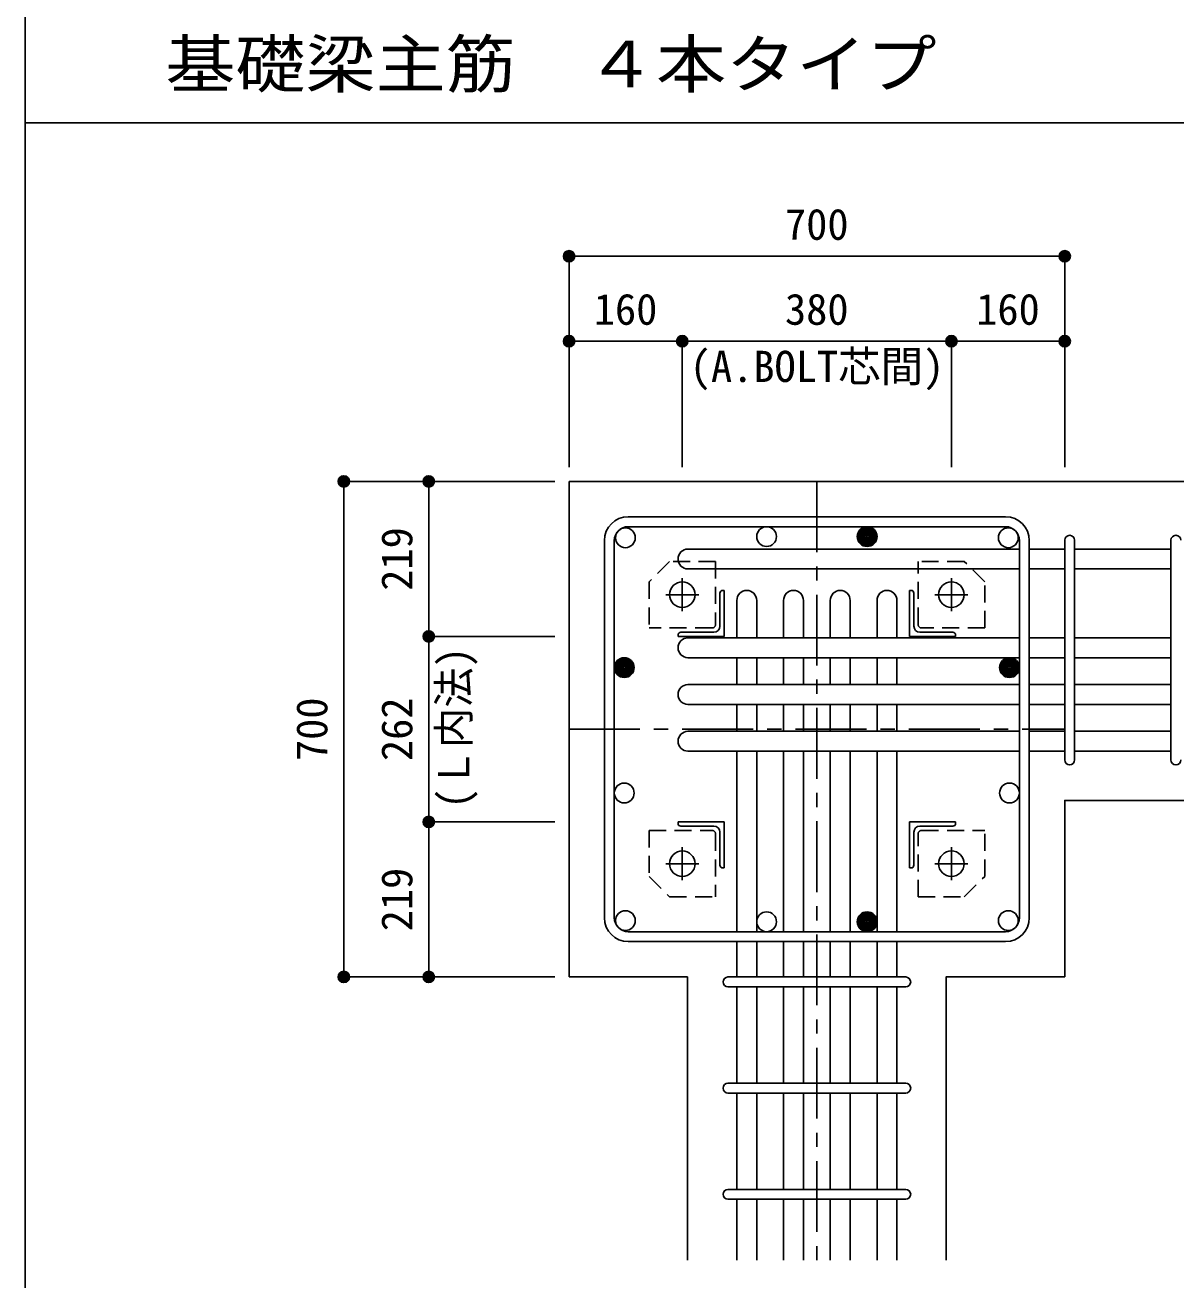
# Model space of a CAD drawing. Units: millimetres at full size, sheet at 1:20. Extents: x -3982 to 3969, y -2797 to 2801.
# Drawn here: x -3982 to -2357, y -1783 to -10 of the extents above; entities that cross this region are included whole.
import ezdxf
from ezdxf.enums import TextEntityAlignment as Align

# ---------------------------------------------------------------- set-up
doc = ezdxf.new("R2010")
doc.units = ezdxf.units.MM
doc.header["$LTSCALE"] = 20
doc.header["$PDMODE"] = 32
doc.header["$PDSIZE"] = 10
doc.linetypes.add('CHAIN1', pattern=[8, 5, -1, 1, -1])
doc.linetypes.add('DASHED1', pattern=[1.8, 1.2, -0.6])
for name, color, linetype in [('6-1_躯体線', 2, 'Continuous'), ('6-2_A.Bolt_', 4, 'Continuous'), ('6-3_柱型主筋', 4, 'Continuous'), ('6-4_フープ', 7, 'Continuous'), ('6-5_梁主筋', 7, 'Continuous'), ('6-6_S.T.P.', 7, 'Continuous'), ('6-7_文字', 7, 'Continuous'), ('6-9_プレート', 4, 'DASHED1'), ('6-D_寸法', 4, 'Continuous'), ('F-0_枠', 6, 'Continuous')]:
    doc.layers.add(name, color=color, linetype=linetype)
doc.styles.add('ＭＳ ゴシック', font='')
doc.styles.get('ＭＳ ゴシック').set_extended_font_data('MS Gothic')

msp = doc.modelspace()

# ---------------------------------------------------------------- linework, layer by layer
at = {"layer": '6-1_躯体線'}
for p, q in [((-3213.87, -654.67), (-3213.87, -1354.67)), ((-2113.87, -654.67), (-3213.87, -654.67)), ((-3213.87, -1354.67), (-3046.37, -1354.67)), ((-3046.37, -1754.67), (-3046.37, -1354.67))]:
    msp.add_line(p, q, dxfattribs=at)
for points in [[(-2513.87, -1354.67), (-2513.87, -1105.17), (-2113.87, -1105.17)], [(-2681.37, -1754.67), (-2681.37, -1354.67), (-2513.87, -1354.67)]]:
    msp.add_lwpolyline(points, dxfattribs=at)
at = {"layer": '6-2_A.Bolt_', "linetype": 'CHAIN1'}
for p, q in [((-3053.87, -837.87), (-3053.87, -791.37)), ((-2673.87, -837.87), (-2673.87, -791.37)), ((-3077.17, -814.67), (-3030.67, -814.67)), ((-2650.57, -814.67), (-2697.07, -814.67)), ((-3053.87, -1217.97), (-3053.87, -1171.47)), ((-2673.87, -1171.47), (-2673.87, -1217.97)), ((-3030.67, -1194.67), (-3077.17, -1194.67)), ((-2650.57, -1194.67), (-2697.07, -1194.67))]:
    msp.add_line(p, q, dxfattribs=at)
at = {"layer": '6-2_A.Bolt_'}
for p, q in [((-3000.87, -859.17), (-3000.87, -812.67)), ((-2996.87, -808.67), (-2994.87, -808.67)), ((-2994.87, -873.67), (-2994.87, -808.67)), ((-2732.87, -808.67), (-2730.87, -808.67)), ((-2732.87, -873.67), (-2732.87, -808.67)), ((-2726.87, -859.17), (-2726.87, -812.67)), ((-3009.37, -867.67), (-3055.87, -867.67)), ((-2718.37, -867.67), (-2671.87, -867.67)), ((-3059.87, -873.67), (-3059.87, -871.67)), ((-2994.87, -873.67), (-3059.87, -873.67)), ((-2732.87, -873.67), (-2667.87, -873.67)), ((-2667.87, -871.67), (-2667.87, -873.67)), ((-3059.87, -1137.67), (-3059.87, -1135.67)), ((-2994.87, -1135.67), (-3059.87, -1135.67)), ((-3009.37, -1141.67), (-3055.87, -1141.67)), ((-3000.87, -1150.17), (-3000.87, -1196.67)), ((-2994.87, -1135.67), (-2994.87, -1200.67)), ((-2732.87, -1135.67), (-2667.87, -1135.67)), ((-2732.87, -1135.67), (-2732.87, -1200.67)), ((-2726.87, -1150.17), (-2726.87, -1196.67)), ((-2718.37, -1141.67), (-2671.87, -1141.67)), ((-2667.87, -1135.67), (-2667.87, -1137.67)), ((-2994.87, -1200.67), (-2996.87, -1200.67)), ((-2730.87, -1200.67), (-2732.87, -1200.67))]:
    msp.add_line(p, q, dxfattribs=at)
at = {"layer": '6-2_A.Bolt_', "color": 3}
for centre in [(-3053.87, -814.67), (-2673.87, -814.67), (-3053.87, -1194.67), (-2673.87, -1194.67)]:
    msp.add_circle(centre, 18, dxfattribs=at)
at = {"layer": '6-2_A.Bolt_'}
for centre, radius, start, end in [((-2996.87, -812.67), 4, 90, 180), ((-2730.87, -812.67), 4, 0, 90), ((-3055.87, -871.67), 4, 90, 180), ((-3009.37, -859.17), 8.5, 270, 0), ((-2718.37, -859.17), 8.5, 180, 270), ((-2671.87, -871.67), 4, 0, 90), ((-3055.87, -1137.67), 4, 180, 270), ((-3009.37, -1150.17), 8.5, 0, 90), ((-2718.37, -1150.17), 8.5, 90, 180), ((-2671.87, -1137.67), 4, 270, 0), ((-2996.87, -1196.67), 4, 180, 270), ((-2730.87, -1196.67), 4, 270, 0)]:
    msp.add_arc(centre, radius, start, end, dxfattribs=at)
at = {"layer": '6-3_柱型主筋', "color": 3}
for centre in [(-3134.26, -734.28), (-2934.87, -732.67), (-2792.87, -732.67), (-2593.48, -734.28), (-3135.87, -917.67), (-2591.87, -917.67), (-3135.87, -1094.8), (-2591.87, -1094.8), (-3134.26, -1275.06), (-2934.87, -1276.67), (-2792.87, -1276.67), (-2593.48, -1275.06)]:
    msp.add_circle(centre, 14, dxfattribs=at)
at = {"layer": '6-3_柱型主筋'}
for centre, radius in [((-2792.87, -732.67), 14), ((-2792.87, -732.67), 12.44), ((-2792.87, -732.67), 10.89), ((-2792.87, -732.67), 9.33), ((-2792.87, -732.67), 7.78), ((-2792.87, -732.67), 6.22), ((-2792.87, -732.67), 4.67), ((-2792.87, -732.67), 3.11), ((-2792.87, -732.67), 1.56), ((-3135.87, -917.67), 14), ((-2591.87, -917.67), 14), ((-3135.87, -917.67), 12.44), ((-3135.87, -917.67), 10.89), ((-3135.87, -917.67), 9.33), ((-3135.87, -917.67), 7.78), ((-3135.87, -917.67), 6.22), ((-3135.87, -917.67), 4.67), ((-3135.87, -917.67), 3.11), ((-3135.87, -917.67), 1.56), ((-2591.87, -917.67), 12.44), ((-2591.87, -917.67), 10.89), ((-2591.87, -917.67), 9.33), ((-2591.87, -917.67), 7.78), ((-2591.87, -917.67), 6.22), ((-2591.87, -917.67), 4.67), ((-2591.87, -917.67), 3.11), ((-2591.87, -917.67), 1.56), ((-2792.87, -1276.67), 14), ((-2792.87, -1276.67), 12.44), ((-2792.87, -1276.67), 10.89), ((-2792.87, -1276.67), 9.33), ((-2792.87, -1276.67), 7.78), ((-2792.87, -1276.67), 6.22), ((-2792.87, -1276.67), 4.67), ((-2792.87, -1276.67), 3.11), ((-2792.87, -1276.67), 1.56)]:
    msp.add_circle(centre, radius, dxfattribs=at)
at = {"layer": '6-4_フープ'}
for p, q in [((-3130.37, -704.67), (-2597.37, -704.67)), ((-3130.37, -718.67), (-2597.37, -718.67)), ((-3163.87, -1271.17), (-3163.87, -738.17)), ((-3149.87, -738.17), (-3149.87, -1271.17)), ((-2577.87, -1271.17), (-2577.87, -738.17)), ((-2563.87, -1271.17), (-2563.87, -738.17)), ((-2597.37, -1290.67), (-3130.37, -1290.67)), ((-3130.37, -1304.67), (-2597.37, -1304.67))]:
    msp.add_line(p, q, dxfattribs=at)
for centre, radius, start, end in [((-3130.37, -738.17), 33.5, 90, 180), ((-2597.37, -738.17), 33.5, 0, 90), ((-3130.37, -738.17), 19.5, 90, 180), ((-2597.37, -738.17), 19.5, 0, 90), ((-3130.37, -1271.17), 33.5, 180, 270), ((-3130.37, -1271.17), 19.5, 180, 270), ((-2597.37, -1271.17), 33.5, 270, 0), ((-2597.37, -1271.17), 19.5, 270, 0)]:
    msp.add_arc(centre, radius, start, end, dxfattribs=at)
at = {"layer": '6-5_梁主筋'}
for p, q in [((-2577.87, -750.28), (-3045.87, -750.28)), ((-2513.87, -750.28), (-2563.87, -750.28)), ((-2363.87, -750.28), (-2499.87, -750.28)), ((-2577.87, -778.28), (-3045.87, -778.28)), ((-2513.87, -778.28), (-2563.87, -778.28)), ((-2363.87, -778.28), (-2499.87, -778.28)), ((-2976.87, -875.67), (-2976.87, -822.67)), ((-2948.87, -875.67), (-2948.87, -822.67)), ((-2910.87, -875.67), (-2910.87, -822.67)), ((-2882.87, -875.67), (-2882.87, -822.67)), ((-2844.87, -875.67), (-2844.87, -822.67)), ((-2816.87, -875.67), (-2816.87, -822.67)), ((-2778.87, -875.67), (-2778.87, -822.67)), ((-2750.87, -875.67), (-2750.87, -822.67)), ((-2577.87, -875.67), (-3045.87, -875.67)), ((-2513.87, -875.67), (-2563.87, -875.67)), ((-2363.87, -875.67), (-2499.87, -875.67)), ((-2577.87, -903.67), (-3045.87, -903.67)), ((-2976.87, -941.67), (-2976.87, -903.67)), ((-2948.87, -941.67), (-2948.87, -903.67)), ((-2910.87, -941.67), (-2910.87, -903.67)), ((-2882.87, -941.67), (-2882.87, -903.67)), ((-2844.87, -941.67), (-2844.87, -903.67)), ((-2816.87, -941.67), (-2816.87, -903.67)), ((-2778.87, -941.67), (-2778.87, -903.67)), ((-2750.87, -941.67), (-2750.87, -903.67)), ((-2513.87, -903.67), (-2563.87, -903.67)), ((-2363.87, -903.67), (-2499.87, -903.67)), ((-2577.87, -941.67), (-3045.87, -941.67)), ((-2513.87, -941.67), (-2563.87, -941.67)), ((-2363.87, -941.67), (-2499.87, -941.67)), ((-2577.87, -969.67), (-3045.87, -969.67)), ((-2976.87, -1007.67), (-2976.87, -969.67)), ((-2948.87, -1007.67), (-2948.87, -969.67)), ((-2910.87, -1007.67), (-2910.87, -969.67)), ((-2882.87, -1007.67), (-2882.87, -969.67)), ((-2844.87, -1007.67), (-2844.87, -969.67)), ((-2816.87, -1007.67), (-2816.87, -969.67)), ((-2778.87, -1007.67), (-2778.87, -969.67)), ((-2750.87, -1007.67), (-2750.87, -969.67)), ((-2513.87, -969.67), (-2563.87, -969.67)), ((-2363.87, -969.67), (-2499.87, -969.67)), ((-2577.87, -1007.67), (-3045.87, -1007.67)), ((-2513.87, -1007.67), (-2563.87, -1007.67)), ((-2363.87, -1007.67), (-2499.87, -1007.67)), ((-2577.87, -1035.67), (-3045.87, -1035.67)), ((-2976.87, -1290.67), (-2976.87, -1035.67)), ((-2948.87, -1290.67), (-2948.87, -1035.67)), ((-2910.87, -1290.67), (-2910.87, -1035.67)), ((-2882.87, -1290.67), (-2882.87, -1035.67)), ((-2844.87, -1290.67), (-2844.87, -1035.67)), ((-2816.87, -1290.67), (-2816.87, -1035.67)), ((-2778.87, -1290.67), (-2778.87, -1035.67)), ((-2750.87, -1290.67), (-2750.87, -1035.67)), ((-2513.87, -1035.67), (-2563.87, -1035.67)), ((-2363.87, -1035.67), (-2499.87, -1035.67)), ((-2976.87, -1354.67), (-2976.87, -1304.67)), ((-2948.87, -1354.67), (-2948.87, -1304.67)), ((-2910.87, -1354.67), (-2910.87, -1304.67)), ((-2882.87, -1354.67), (-2882.87, -1304.67)), ((-2844.87, -1354.67), (-2844.87, -1304.67)), ((-2816.87, -1354.67), (-2816.87, -1304.67)), ((-2778.87, -1354.67), (-2778.87, -1304.67)), ((-2750.87, -1354.67), (-2750.87, -1304.67)), ((-2976.87, -1504.67), (-2976.87, -1368.67)), ((-2948.87, -1504.67), (-2948.87, -1368.67)), ((-2910.87, -1504.67), (-2910.87, -1368.67)), ((-2882.87, -1504.67), (-2882.87, -1368.67)), ((-2844.87, -1504.67), (-2844.87, -1368.67)), ((-2816.87, -1504.67), (-2816.87, -1368.67)), ((-2778.87, -1504.67), (-2778.87, -1368.67)), ((-2750.87, -1504.67), (-2750.87, -1368.67)), ((-2976.87, -1654.67), (-2976.87, -1518.67)), ((-2948.87, -1654.67), (-2948.87, -1518.67)), ((-2910.87, -1654.67), (-2910.87, -1518.67)), ((-2882.87, -1654.67), (-2882.87, -1518.67)), ((-2844.87, -1654.67), (-2844.87, -1518.67)), ((-2816.87, -1654.67), (-2816.87, -1518.67)), ((-2778.87, -1654.67), (-2778.87, -1518.67)), ((-2750.87, -1654.67), (-2750.87, -1518.67)), ((-2976.87, -1754.67), (-2976.87, -1668.67)), ((-2948.87, -1754.67), (-2948.87, -1668.67)), ((-2910.87, -1754.67), (-2910.87, -1668.67)), ((-2882.87, -1754.67), (-2882.87, -1668.67)), ((-2844.87, -1754.67), (-2844.87, -1668.67)), ((-2816.87, -1754.67), (-2816.87, -1668.67)), ((-2778.87, -1754.67), (-2778.87, -1668.67)), ((-2750.87, -1754.67), (-2750.87, -1668.67))]:
    msp.add_line(p, q, dxfattribs=at)
for centre, start, end in [((-3045.87, -764.28), 90, 270), ((-2962.87, -822.67), 0, 180), ((-2896.87, -822.67), 0, 180), ((-2830.87, -822.67), 0, 180), ((-2764.87, -822.67), 0, 180), ((-3045.87, -889.67), 90, 270), ((-3045.87, -955.67), 90, 270), ((-3045.87, -1021.67), 90, 270)]:
    msp.add_arc(centre, 14, start, end, dxfattribs=at)
at = {"layer": '6-6_S.T.P.'}
for p, q in [((-2513.87, -1048.17), (-2513.87, -738.17)), ((-2499.87, -1048.17), (-2499.87, -738.17)), ((-2363.87, -1048.17), (-2363.87, -738.17)), ((-2989.37, -1354.67), (-2738.37, -1354.67)), ((-2989.37, -1368.67), (-2738.37, -1368.67)), ((-2989.37, -1504.67), (-2738.37, -1504.67)), ((-2989.37, -1518.67), (-2738.37, -1518.67)), ((-2989.37, -1654.67), (-2738.37, -1654.67)), ((-2989.37, -1668.67), (-2738.37, -1668.67))]:
    msp.add_line(p, q, dxfattribs=at)
for centre, start, end in [((-2506.87, -737.78), 0, 180), ((-2506.87, -737.78), 0, 180), ((-2506.87, -737.78), 0, 180), ((-2506.87, -737.78), 0, 180), ((-2356.87, -737.78), 0, 180), ((-2506.87, -1048.17), 180, 0), ((-2506.87, -1048.17), 180, 0), ((-2506.87, -1048.17), 180, 0), ((-2506.87, -1048.17), 180, 0), ((-2356.87, -1048.17), 180, 0), ((-2989.37, -1361.67), 90, 270), ((-2989.37, -1361.67), 90, 270), ((-2989.37, -1361.67), 90, 270), ((-2989.37, -1361.67), 90, 270), ((-2738.37, -1361.67), 270, 90), ((-2738.37, -1361.67), 270, 90), ((-2738.37, -1361.67), 270, 90), ((-2738.37, -1361.67), 270, 90), ((-2989.37, -1511.67), 90, 270), ((-2738.37, -1511.67), 270, 90), ((-2989.37, -1661.67), 90, 270), ((-2738.37, -1661.67), 270, 90)]:
    msp.add_arc(centre, 7, start, end, dxfattribs=at)
at = {"layer": '6-9_プレート'}
for p, q in [((-3071.87, -767.67), (-3100.87, -796.67)), ((-3006.87, -767.67), (-3071.87, -767.67)), ((-3006.87, -767.67), (-3006.87, -856.67)), ((-2655.87, -767.67), (-2720.87, -767.67)), ((-2720.87, -856.67), (-2720.87, -767.67)), ((-2626.87, -796.67), (-2655.87, -767.67)), ((-3100.87, -796.67), (-3100.87, -861.67)), ((-2626.87, -861.67), (-2626.87, -796.67)), ((-3011.87, -861.67), (-3100.87, -861.67)), ((-2626.87, -861.67), (-2715.87, -861.67)), ((-3100.87, -1147.67), (-3100.87, -1212.67)), ((-3100.87, -1147.67), (-3011.87, -1147.67)), ((-2715.87, -1147.67), (-2626.87, -1147.67)), ((-2626.87, -1212.67), (-2626.87, -1147.67)), ((-3006.87, -1152.67), (-3006.87, -1241.67)), ((-2720.87, -1241.67), (-2720.87, -1152.67)), ((-3100.87, -1212.67), (-3071.87, -1241.67)), ((-2655.87, -1241.67), (-2626.87, -1212.67)), ((-3071.87, -1241.67), (-3006.87, -1241.67)), ((-2720.87, -1241.67), (-2655.87, -1241.67))]:
    msp.add_line(p, q, dxfattribs=at)
for centre, start, end in [((-3011.87, -856.67), 270, 0), ((-2715.87, -856.67), 180, 270), ((-3011.87, -1152.67), 0, 90), ((-2715.87, -1152.67), 90, 180)]:
    msp.add_arc(centre, 5, start, end, dxfattribs=at)
at = {"layer": '6-D_寸法'}
for p, q in [((-3213.87, -336.65), (-3213.87, -456.65)), ((-3213.87, -336.65), (-2513.87, -336.65)), ((-3213.87, -456.65), (-3213.87, -634.67)), ((-3213.87, -456.65), (-3213.87, -634.67)), ((-3213.87, -456.65), (-3053.87, -456.65)), ((-3213.87, -456.65), (-3213.87, -634.67)), ((-3053.87, -456.65), (-3053.87, -634.67)), ((-3053.87, -456.65), (-2673.87, -456.65)), ((-2673.87, -456.65), (-2673.87, -634.67)), ((-2513.87, -456.65), (-2513.87, -634.67)), ((-3531.89, -654.67), (-3531.89, -1354.67)), ((-3531.89, -654.67), (-3411.89, -654.67)), ((-3411.89, -654.67), (-3233.87, -654.67)), ((-3411.89, -654.67), (-3233.87, -654.67)), ((-3411.89, -654.67), (-3233.87, -654.67)), ((-3411.89, -654.67), (-3233.87, -654.67)), ((-3411.89, -654.67), (-3411.89, -873.67)), ((-3411.89, -654.67), (-3233.87, -654.67)), ((-3411.89, -873.67), (-3233.87, -873.67)), ((-3411.89, -873.67), (-3411.89, -1135.67)), ((-3411.89, -1135.67), (-3233.87, -1135.67)), ((-3531.89, -1354.67), (-3411.89, -1354.67)), ((-3411.89, -1354.67), (-3233.87, -1354.67)), ((-3411.89, -1354.67), (-3233.87, -1354.67)), ((-3411.89, -1354.67), (-3233.87, -1354.67)), ((-3411.89, -1354.67), (-3233.87, -1354.67))]:
    msp.add_line(p, q, dxfattribs=at)
at = {"layer": '6-D_寸法', "linetype": 'CHAIN1'}
for p, q in [((-2863.87, -654.67), (-2863.87, -1754.67)), ((-3213.87, -1004.67), (-2513.87, -1004.67))]:
    msp.add_line(p, q, dxfattribs=at)
at = {"layer": '6-D_寸法'}
for points in [[(-3213.87, -336.65), (-3213.87, -456.65), (-3213.87, -634.67)], [(-2513.87, -336.65), (-2513.87, -456.65), (-2513.87, -634.67)], [(-2673.87, -456.65), (-2513.87, -456.65), (-2513.87, -634.67)], [(-3411.89, -1135.67), (-3411.89, -1354.67), (-3233.87, -1354.67)], [(-3531.89, -1354.67), (-3411.89, -1354.67), (-3233.87, -1354.67)], [(-3531.89, -1354.67), (-3411.89, -1354.67), (-3233.87, -1354.67)]]:
    msp.add_lwpolyline(points, dxfattribs=at)
for centre, radius in [((-3213.87, -336.65), 8), ((-3213.87, -336.65), 7.2), ((-3213.87, -336.65), 6.4), ((-3213.87, -336.65), 5.6), ((-3213.87, -336.65), 4.8), ((-3213.87, -336.65), 4), ((-3213.87, -336.65), 3.2), ((-3213.87, -336.65), 2.4), ((-3213.87, -336.65), 1.6), ((-3213.87, -336.65), 0.8), ((-2513.87, -336.65), 8), ((-2513.87, -336.65), 7.2), ((-2513.87, -336.65), 6.4), ((-2513.87, -336.65), 5.6), ((-2513.87, -336.65), 4.8), ((-2513.87, -336.65), 4), ((-2513.87, -336.65), 3.2), ((-2513.87, -336.65), 2.4), ((-2513.87, -336.65), 1.6), ((-2513.87, -336.65), 0.8), ((-3213.87, -456.65), 8), ((-3213.87, -456.65), 7.2), ((-3213.87, -456.65), 6.4), ((-3213.87, -456.65), 5.6), ((-3213.87, -456.65), 4.8), ((-3213.87, -456.65), 4), ((-3213.87, -456.65), 3.2), ((-3213.87, -456.65), 2.4), ((-3213.87, -456.65), 1.6), ((-3213.87, -456.65), 0.8), ((-3053.87, -456.65), 8), ((-3053.87, -456.65), 7.2), ((-3053.87, -456.65), 6.4), ((-3053.87, -456.65), 5.6), ((-3053.87, -456.65), 4.8), ((-3053.87, -456.65), 4), ((-3053.87, -456.65), 3.2), ((-3053.87, -456.65), 2.4), ((-3053.87, -456.65), 1.6), ((-3053.87, -456.65), 0.8), ((-2673.87, -456.65), 8), ((-2673.87, -456.65), 7.2), ((-2673.87, -456.65), 6.4), ((-2673.87, -456.65), 5.6), ((-2673.87, -456.65), 4.8), ((-2673.87, -456.65), 4), ((-2673.87, -456.65), 3.2), ((-2673.87, -456.65), 2.4), ((-2673.87, -456.65), 1.6), ((-2673.87, -456.65), 0.8), ((-2513.87, -456.65), 8), ((-2513.87, -456.65), 7.2), ((-2513.87, -456.65), 6.4), ((-2513.87, -456.65), 5.6), ((-2513.87, -456.65), 4.8), ((-2513.87, -456.65), 4), ((-2513.87, -456.65), 3.2), ((-2513.87, -456.65), 2.4), ((-2513.87, -456.65), 1.6), ((-2513.87, -456.65), 0.8), ((-3531.89, -654.67), 8), ((-3531.89, -654.67), 7.2), ((-3531.89, -654.67), 6.4), ((-3531.89, -654.67), 5.6), ((-3531.89, -654.67), 4.8), ((-3531.89, -654.67), 4), ((-3531.89, -654.67), 3.2), ((-3531.89, -654.67), 2.4), ((-3531.89, -654.67), 1.6), ((-3531.89, -654.67), 0.8), ((-3411.89, -654.67), 8), ((-3411.89, -654.67), 7.2), ((-3411.89, -654.67), 6.4), ((-3411.89, -654.67), 5.6), ((-3411.89, -654.67), 4.8), ((-3411.89, -654.67), 4), ((-3411.89, -654.67), 3.2), ((-3411.89, -654.67), 2.4), ((-3411.89, -654.67), 1.6), ((-3411.89, -654.67), 0.8), ((-3411.89, -873.67), 8), ((-3411.89, -873.67), 7.2), ((-3411.89, -873.67), 6.4), ((-3411.89, -873.67), 5.6), ((-3411.89, -873.67), 4.8), ((-3411.89, -873.67), 4), ((-3411.89, -873.67), 3.2), ((-3411.89, -873.67), 2.4), ((-3411.89, -873.67), 1.6), ((-3411.89, -873.67), 0.8), ((-3411.89, -1135.67), 8), ((-3411.89, -1135.67), 7.2), ((-3411.89, -1135.67), 6.4), ((-3411.89, -1135.67), 5.6), ((-3411.89, -1135.67), 4.8), ((-3411.89, -1135.67), 4), ((-3411.89, -1135.67), 3.2), ((-3411.89, -1135.67), 2.4), ((-3411.89, -1135.67), 1.6), ((-3411.89, -1135.67), 0.8), ((-3531.89, -1354.67), 8), ((-3411.89, -1354.67), 8), ((-3531.89, -1354.67), 7.2), ((-3531.89, -1354.67), 6.4), ((-3531.89, -1354.67), 5.6), ((-3531.89, -1354.67), 4.8), ((-3531.89, -1354.67), 4), ((-3531.89, -1354.67), 3.2), ((-3531.89, -1354.67), 2.4), ((-3531.89, -1354.67), 1.6), ((-3531.89, -1354.67), 0.8), ((-3411.89, -1354.67), 7.2), ((-3411.89, -1354.67), 6.4), ((-3411.89, -1354.67), 5.6), ((-3411.89, -1354.67), 4.8), ((-3411.89, -1354.67), 4), ((-3411.89, -1354.67), 3.2), ((-3411.89, -1354.67), 2.4), ((-3411.89, -1354.67), 1.6), ((-3411.89, -1354.67), 0.8)]:
    msp.add_circle(centre, radius, dxfattribs=at)
at = {"layer": '6-D_寸法', "color": 7}
for p in [(-3213.87, -336.65), (-2513.87, -336.65), (-3213.87, -456.65), (-3053.87, -456.65), (-2673.87, -456.65), (-2513.87, -456.65), (-3531.89, -654.67), (-3411.89, -654.67), (-3411.89, -873.67), (-3411.89, -1135.67), (-3531.89, -1354.67), (-3411.89, -1354.67)]:
    msp.add_point(p, dxfattribs=at)
at = {"layer": 'F-0_枠'}
msp.add_line((-3981.92, 2800.77), (-3981.92, -2796.83), dxfattribs=at)
at = {"layer": 'F-0_枠', "color": 2}
msp.add_line((-3981.92, -148.03), (2482.4, -148.03), dxfattribs=at)

# ---------------------------------------------------------------- texts
at = {"layer": '6-7_文字', "color": 2, "style": 'ＭＳ ゴシック', "width": 1.1}
msp.add_text('\u3000\u3000基礎梁主筋\u3000４本タイプ', height=65.98, dxfattribs=at).set_placement((-3981.92, -118.03), align=Align.BOTTOM_LEFT)
at = {"layer": '6-7_文字', "color": 4, "style": 'ＭＳ ゴシック'}
msp.add_text('(A.BOLT芯間)', height=43.99, dxfattribs=at).set_placement((-3043.34, -527.42), align=Align.BOTTOM_LEFT)
at = {"layer": '6-D_寸法', "style": 'ＭＳ ゴシック'}
for s, p in [('700', (-2908.87, -326.65)), ('160', (-3178.87, -446.65)), ('380', (-2908.87, -446.65)), ('160', (-2638.87, -446.65))]:
    msp.add_text(s, height=43.99, dxfattribs=at).set_placement(p, align=Align.BOTTOM_LEFT)
for s, p in [('219', (-3421.89, -809.17)), ('700', (-3541.89, -1049.67)), ('262', (-3421.89, -1049.67)), ('219', (-3421.89, -1290.17))]:
    msp.add_text(s, height=43.99, rotation=90, dxfattribs=at).set_placement(p, align=Align.BOTTOM_LEFT)
at = {"layer": '6-D_寸法', "style": 'ＭＳ ゴシック', "width": 0.95}
msp.add_text('(Ｌ内法)', height=43.99, rotation=90, dxfattribs=at).set_placement((-3341.41, -1116.77), align=Align.BOTTOM_LEFT)

doc.saveas('drawing.dxf')
